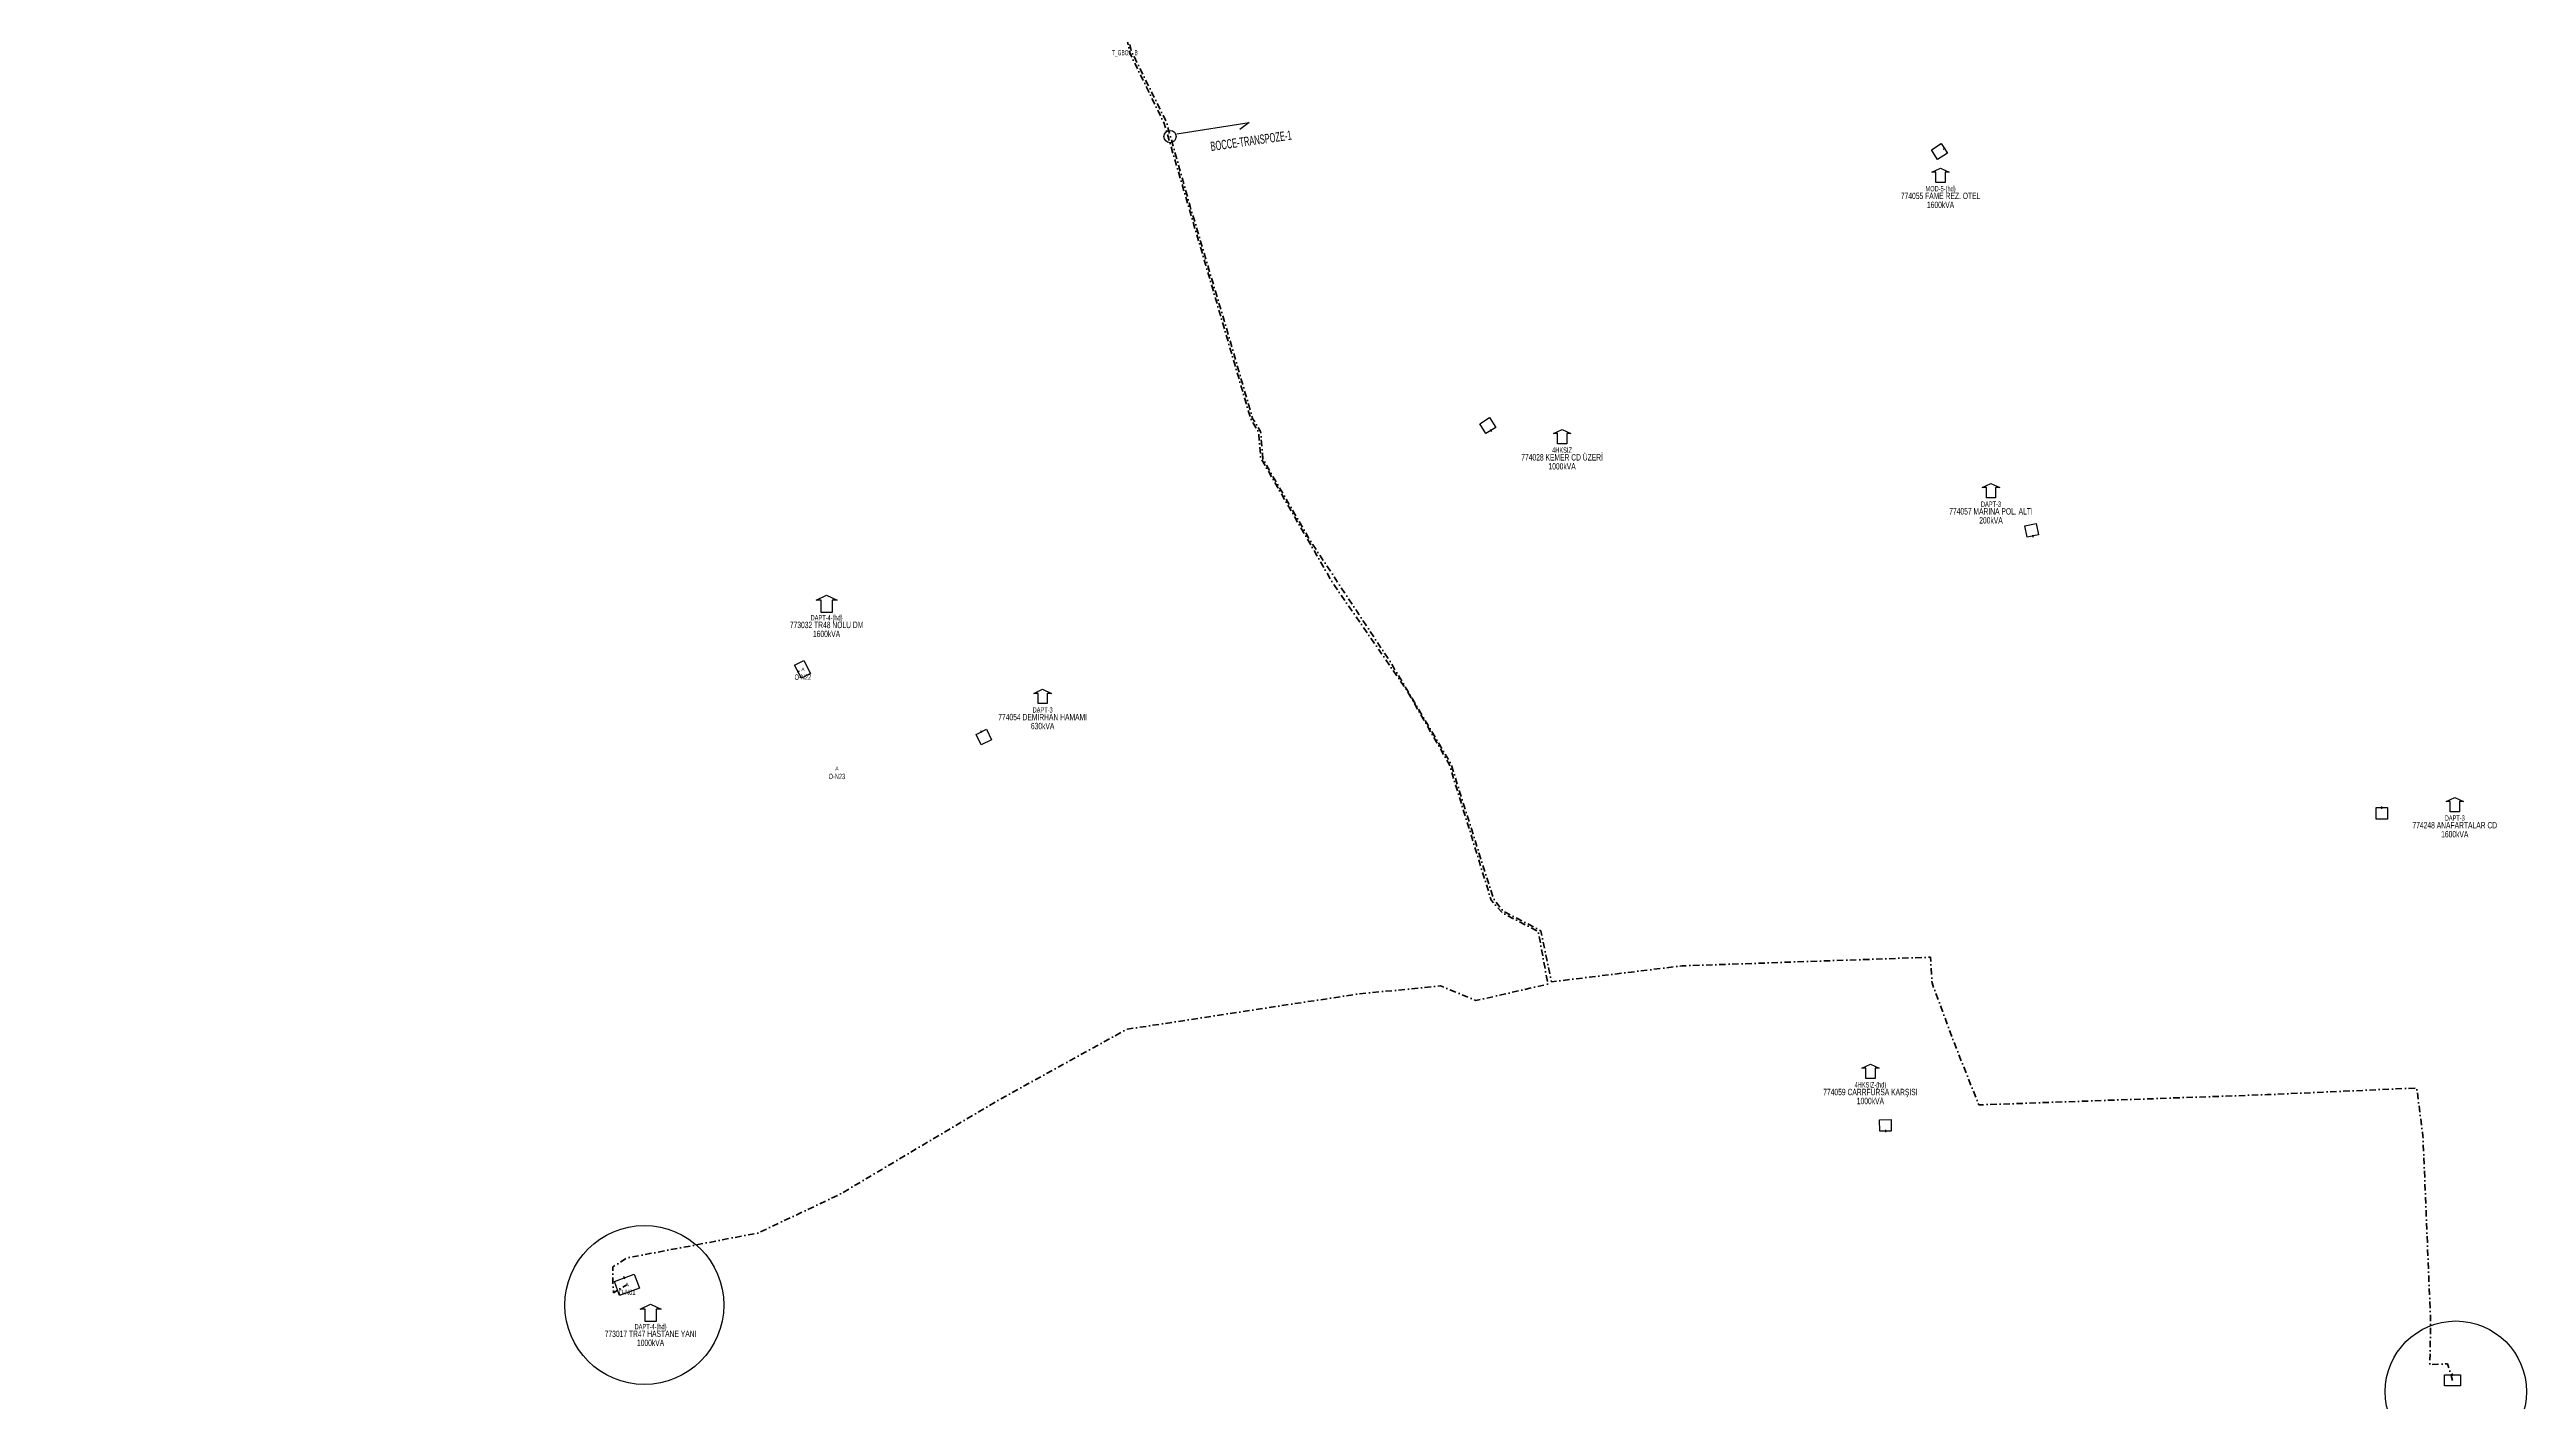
# Model space of a CAD drawing. Header units: millimetres. Extents: x 548145 to 551768, y 4050101 to 4056026.
# Drawn here: x 549657 to 550623, y 4052071 to 4052598 of the extents above; entities that cross this region are included whole.
import ezdxf
from ezdxf.enums import TextEntityAlignment as Align

# ---------------------------------------------------------------- set-up
doc = ezdxf.new("R2010")
doc.units = ezdxf.units.MM
doc.linetypes.add('DASHDOT', pattern=[5, 2.5, -1.25, 0, -1.25])
for name, color, linetype, lineweight in [('DIREK_BOX_YENI', 5, 'Continuous', 25), ('HAT_OG_YERALTI_YENI', 1, 'DASHDOT', 70), ('KULLANICI', 1, 'Continuous', 25), ('NODE_OG_MEVCUT', 5, 'Continuous', 25), ('TRAFO_MEVCUT', 5, 'Continuous', 30)]:
    doc.layers.add(name, color=color, linetype=linetype, lineweight=lineweight)
doc.styles.add('Direk', font='B_CAD')
doc.styles.get("Standard").update_dxf_attribs({"font": 'Arial'})

# ---------------------------------------------------------------- blocks, each defined once
blk = doc.blocks.new('MEV_BINA_KARE')
at = {"layer": 'TRAFO_MEVCUT', "linetype": 'Continuous'}
for p, q in [((-2.25, -2.25), (-2.25, 2.25)), ((-2.25, 2.25), (2.25, 2.25)), ((0, 1.8), (0, 2.7)), ((2.25, 2.25), (2.25, -2.25)), ((2.25, -2.25), (-2.25, -2.25))]:
    blk.add_line(p, q, dxfattribs=at)
blk = doc.blocks.new('MEV_DAPT')
at = {"layer": 'TRAFO_MEVCUT', "linetype": 'Continuous'}
for p, q in [((-3.4, 2), (0, 3.6)), ((-1.8, 2), (-3.4, 2)), ((-1.8, -2), (-1.8, 2)), ((0, 3.6), (3.4, 2)), ((3.4, 2), (1.8, 2)), ((1.8, 2), (1.8, -2)), ((1.8, -2), (-1.8, -2))]:
    blk.add_line(p, q, dxfattribs=at)
blk = doc.blocks.new('MEV_KSIZ')
at = {"layer": 'TRAFO_MEVCUT', "linetype": 'Continuous'}
for p, q in [((-3.4, 2), (0, 3.6)), ((-1.8, 2), (-3.4, 2)), ((-1.8, -2), (-1.8, 2)), ((0, 3.6), (3.4, 2)), ((1.8, 2), (1.8, -2)), ((3.4, 2), (1.8, 2)), ((1.8, -2), (-1.8, -2))]:
    blk.add_line(p, q, dxfattribs=at)
blk = doc.blocks.new('MEV_MOD')
at = {"layer": 'TRAFO_MEVCUT', "linetype": 'Continuous'}
for p, q in [((-3.4, 2), (0, 3.6)), ((-1.8, 2), (-3.4, 2)), ((-1.8, -2), (-1.8, 2)), ((0, 3.6), (3.4, 2)), ((3.4, 2), (1.8, 2)), ((1.8, 2), (1.8, -2)), ((1.8, -2), (-1.8, -2))]:
    blk.add_line(p, q, dxfattribs=at)

msp = doc.modelspace()

# ---------------------------------------------------------------- linework, layer by layer
at = {"layer": 'HAT_OG_YERALTI_YENI', "flags": 128}
for points in [[(549667.857, 4054248.123), (549667.701398, 4054242.926664), (549657.356613, 4054241.103794), (549661.170724, 4054226.018571), (549674.565884, 4054173.515712), (549690.888511, 4054114.008341), (549699.921149, 4054081.273798), (549714.828935, 4054023.14573), (549725.539527, 4053984.313153), (549742.151267, 4053931.973696), (549756.46422, 4053882.140318), (549779.481449, 4053805.48332), (549794.391813, 4053755.552662), (549814.114174, 4053687.476234), (549832.713146, 4053626.20641), (549852.801775, 4053560.611632), (549878.855562, 4053466.554883), (549888.620491, 4053434.543546), (549902.136841, 4053375.371967), (549919.283657, 4053301.006409), (549941.901603, 4053198.976484), (549958.703565, 4053128.402693), (549985.408523, 4053010.819921), (550006.040211, 4052915.649479), (550027.811452, 4052823.123768), (550042.495021, 4052758.815948), (550067.341263, 4052652.961129), (550078.43141, 4052596.508545), (550091.883174, 4052568.897245), (550108.000043, 4052513.953429), (550125.617755, 4052453.686995), (550128.663439, 4052448.610854), (550129.509463, 4052438.458573), (550157.414276, 4052389.944398), (550186.492141, 4052347.838039), (550203.056969, 4052318.842753), (550219.334459, 4052266.050891), (550224.000148, 4052260.85863), (550237.705728, 4052253.752033), (550241.428231, 4052233.278266), (550213.340253, 4052226.848488), (550199.634674, 4052232.601447), (550167.147374, 4052229.386558), (550077.379265, 4052215.693338), (550027.971497, 4052188.451384), (549965.267458, 4052151.190834), (549933.555345, 4052136.248855), (549912.730153, 4052132.213974), (549882.403467, 4052126.487046), (549876.936854, 4052122.972795), (549876.936854, 4052116.725237), (549877.197169, 4052112.950671), (549882.455, 4052116.031)], [(550594.103, 4052078.769), (550592.178897, 4052085.189159), (550585.27054, 4052084.888795), (550585.570903, 4052101.408779), (550582.568848, 4052173.967178), (550580.144562, 4052192.782216), (550521.974194, 4052190.179067), (550409.4107, 4052186.182666), (550399.209902, 4052211.999078), (550391.203137, 4052233.731727), (550390.578954, 4052243.771019), (550293.624669, 4052240.386925), (550242.84058, 4052234.180748), (550238.635493, 4052254.10485), (550223.917689, 4052261.814176), (550220.220521, 4052266.598208), (550207.805503, 4052305.945806), (550203.606414, 4052319.328259), (550180.178073, 4052358.675857), (550148.87473, 4052406.083757), (550130.352324, 4052438.022393), (550129.451234, 4052448.835474), (550126.35374, 4052453.822378), (550115.240296, 4052492.068644), (550102.027729, 4052536.499586), (550092.723357, 4052569.507776), (550079.014814, 4052597.228119), (550066.305746, 4052661.687756), (550044.884194, 4052752.551482), (550026.868917, 4052832.802213), (550002.752092, 4052934.075168), (549985.168894, 4053018.299302), (549957.85539, 4053136.160327), (549937.817641, 4053221.885183), (549915.05404, 4053324.007484), (549892.933224, 4053419.622734), (549863.792387, 4053525.114492), (549842.322016, 4053597.975579), (549807.06159, 4053714.664776), (549779.874551, 4053809.110045), (549749.447118, 4053909.274786), (549723.426092, 4053994.487973), (549699.218259, 4054087.011318), (549670.594668, 4054193.189366), (549658.194487, 4054240.302743), (549668.707204, 4054242.70565), (549667.906235, 4054247.711705), (549667.857, 4054248.123)]]:
    msp.add_lwpolyline(points, dxfattribs=at)
at = {"layer": 'KULLANICI', "color": 6, "flags": 128}
msp.add_lwpolyline([(550096.835918, 4052564.820368), (550124.946846, 4052569.28731), (550121.404099, 4052566.514725)], dxfattribs=at)
at = {"layer": 'KULLANICI', "color": 6}
msp.add_circle((550094.140349, 4052563.819157), 2.388745, dxfattribs=at)
at = {"layer": 'KULLANICI'}
for centre, radius in [((549889.239215, 4052108.139786), 30.986091), ((550595.383548, 4052074.384525), 27.530686)]:
    msp.add_circle(centre, radius, dxfattribs=at)

# ---------------------------------------------------------------- block references
at = {"layer": 'TRAFO_MEVCUT'}
for p, rotation in [((550394.060455, 4052557.970771), 302.794634), ((550217.989704, 4052451.08798), 212.4555879999999), ((550430.014711, 4052410.289886), 191.926379), ((550021.562323, 4052329.642759), 26.085731), ((550373.016157, 4052178.195575), 181.356476)]:
    msp.add_blockref('MEV_BINA_KARE', p, dxfattribs=dict(at, rotation=rotation))
for name, p in [('MEV_MOD', (550394.524509, 4052547.92912)), ('MEV_KSIZ', (550246.980785, 4052445.975929)), ('MEV_DAPT', (550414.170679, 4052424.912396)), ('MEV_DAPT', (550044.483863, 4052344.675042)), ('MEV_BINA_KARE', (550566.547137, 4052299.854292)), ('MEV_DAPT', (550594.972526, 4052302.500299)), ('MEV_KSIZ', (550367.176788, 4052198.45884))]:
    msp.add_blockref(name, p, dxfattribs=at)
for name, p, xscale, yscale in [('MEV_DAPT', (549960.260583, 4052380.61476), 1.199999999999999, 1.199999999999999), ('MEV_DAPT', (549891.652899, 4052104.159747), 1.199999999999999, 1.199999999999999), ('MEV_BINA_KARE', (550594.103, 4052078.769), 1.376463999999999, 0.9672449999999999)]:
    msp.add_blockref(name, p, dxfattribs=dict(at, xscale=xscale, yscale=yscale))
for p, xscale, yscale, rotation in [((549950.939, 4052356.023), 1.27244, 0.8941469999999998, 117.86661), ((549882.455, 4052116.031), 1.85, 1.3, 20.656338)]:
    msp.add_blockref('MEV_BINA_KARE', p, dxfattribs=dict(at, xscale=xscale, yscale=yscale, rotation=rotation))

# ---------------------------------------------------------------- texts
at = {"layer": 'DIREK_BOX_YENI', "width": 0.53}
msp.add_text('T_GBOX_B', height=2.05, dxfattribs=at).set_placement((550076.550209, 4052596.54309), align=Align.MIDDLE_CENTER)
at = {"layer": 'KULLANICI', "color": 6, "width": 0.53}
msp.add_text('BOCCE-TRANSPOZE-1', height=3.616238, rotation=8.103792, dxfattribs=at).set_placement((550125.717009, 4052562.201816), align=Align.MIDDLE_CENTER)
at = {"layer": 'NODE_OG_MEVCUT', "width": 0.6}
for s, p in [('O-N22', (549951.029, 4052354.053)), ('O-N23', (549964.291107, 4052315.330659)), ('O-N01', (549882.519, 4052114.167))]:
    msp.add_text(s, height=2.1, dxfattribs=at).set_placement(p, align=Align.TOP_CENTER)
at = {"layer": 'NODE_OG_MEVCUT', "style": 'Direk'}
for p in [(549951.029, 4052356.053), (549964.291107, 4052317.330659), (549882.519, 4052116.167)]:
    msp.add_text('A', height=1.4, dxfattribs=at).set_placement(p, align=Align.MIDDLE_CENTER)
at = {"layer": 'TRAFO_MEVCUT', "width": 0.6}
for s, height, p in [('774055 FAME REZ. OTEL', 2.5, (550394.524509, 4052539.42912)), ('MOD-5-(hd)', 2.1, (550394.524509, 4052542.42912)), ('1600kVA', 2.5, (550394.524509, 4052535.92912)), ('774028 KEMER CD ÜZERİ', 2.5, (550246.980785, 4052437.475929)), ('1000kVA', 2.5, (550246.980785, 4052433.975929)), ('4HKSIZ', 2.1, (550246.980785, 4052440.475929)), ('774057 MARINA POL. ALTI', 2.5, (550414.170679, 4052416.412396)), ('DAPT-3', 2.1, (550414.170679, 4052419.412396)), ('200kVA', 2.5, (550414.170679, 4052412.912396)), ('773032 TR48 NOLU DM', 2.5, (549960.260583, 4052372.11476)), ('DAPT-4-(hd)', 2.1, (549960.260583, 4052375.11476)), ('1600kVA', 2.5, (549960.260583, 4052368.61476)), ('774054 DEMİRHAN HAMAMI', 2.5, (550044.483863, 4052336.175042)), ('DAPT-3', 2.1, (550044.483863, 4052339.175042)), ('630kVA', 2.5, (550044.483863, 4052332.675042)), ('774248 ANAFARTALAR CD', 2.5, (550594.972526, 4052294.000299)), ('1600kVA', 2.5, (550594.972526, 4052290.500299)), ('DAPT-3', 2.1, (550594.972526, 4052297.000299)), ('4HKSIZ-(hd)', 2.1, (550367.176788, 4052192.95884)), ('774059 CARRFURSA KARŞISI', 2.5, (550367.176788, 4052189.95884)), ('1000kVA', 2.5, (550367.176788, 4052186.45884)), ('773017 TR47 HASTANE YANI', 2.5, (549891.652899, 4052095.659747)), ('DAPT-4-(hd)', 2.1, (549891.652899, 4052098.659747)), ('1000kVA', 2.5, (549891.652899, 4052092.159747))]:
    msp.add_text(s, height=height, dxfattribs=at).set_placement(p, align=Align.CENTER)

doc.saveas('drawing.dxf')
